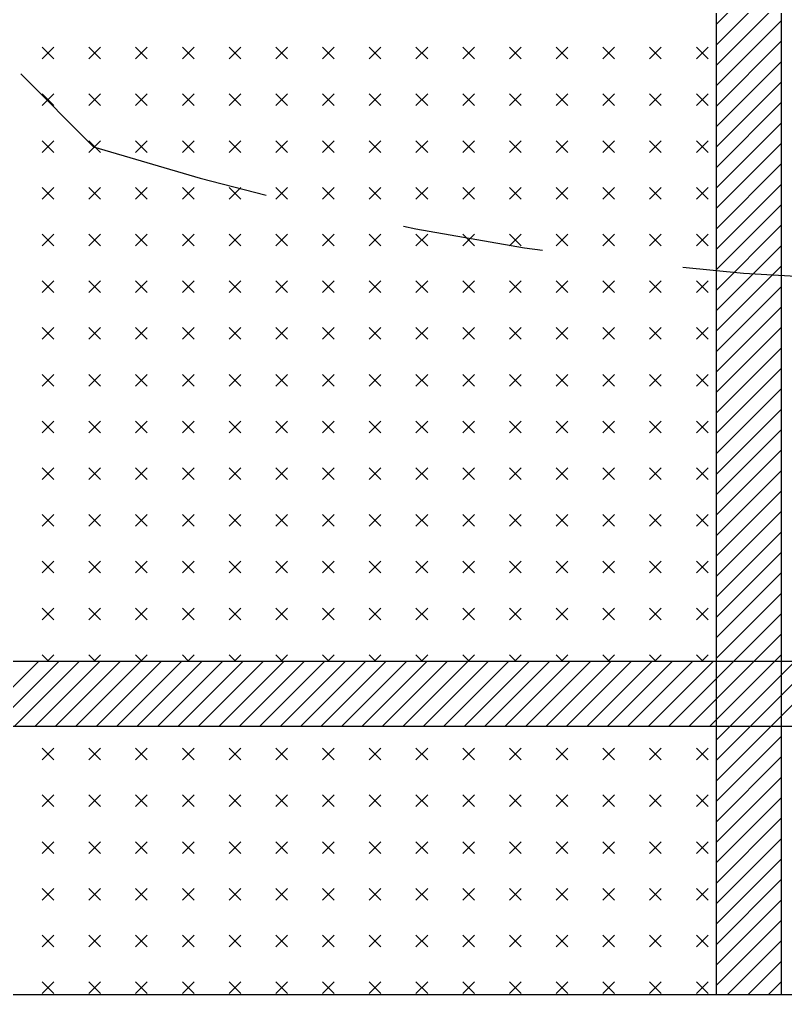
# Model space of a CAD drawing. Extents: x 877.3 to 905.5, y -378.9 to -356.4.
# Drawn here: x 878.706 to 879.249, y -369.296 to -368.605 of the extents above; entities that cross this region are included whole.
import ezdxf

# ---------------------------------------------------------------- set-up
doc = ezdxf.new("R2010")
doc.units = 0
doc.header["$LTSCALE"] = 0.01
doc.linetypes.add('DASHDOT', pattern=[25.4, 12.7, -6.35, 0, -6.35])
doc.layers.get('0').update_dxf_attribs({"linetype": 'CONTINUOUS'})

msp = doc.modelspace()

# ---------------------------------------------------------------- linework, layer by layer
at = {"color": 7}
for p, q in [((879.20008, -367.91315), (879.20003, -369.29635)), ((879.24619, -367.91316), (879.24613, -369.29635)), ((879.24616, -368.5628), (879.20006, -368.60891)), ((879.24616, -368.57729), (879.20006, -368.6234)), ((879.24616, -368.59179), (879.20005, -368.6379)), ((879.24616, -368.60628), (879.20005, -368.65239)), ((879.24616, -368.62077), (879.20005, -368.66688)), ((878.73062, -368.62497), (878.72234, -368.63325)), ((878.73062, -368.63325), (878.72234, -368.62497)), ((878.76374, -368.62497), (878.75546, -368.63325)), ((878.76374, -368.63325), (878.75546, -368.62497)), ((878.79686, -368.62497), (878.78858, -368.63325)), ((878.79686, -368.63325), (878.78858, -368.62497)), ((878.82999, -368.62497), (878.82171, -368.63325)), ((878.82999, -368.63325), (878.82171, -368.62497)), ((878.86311, -368.62497), (878.85483, -368.63325)), ((878.86311, -368.63325), (878.85483, -368.62497)), ((878.89624, -368.62497), (878.88796, -368.63325)), ((878.89624, -368.63325), (878.88796, -368.62497)), ((878.92936, -368.62497), (878.92108, -368.63325)), ((878.92936, -368.63325), (878.92108, -368.62497)), ((878.96248, -368.62497), (878.9542, -368.63325)), ((878.96248, -368.63325), (878.9542, -368.62497)), ((878.99561, -368.62497), (878.98733, -368.63325)), ((878.99561, -368.63325), (878.98733, -368.62497)), ((879.02873, -368.62497), (879.02045, -368.63325)), ((879.02873, -368.63325), (879.02045, -368.62497)), ((879.06186, -368.62497), (879.05358, -368.63325)), ((879.06186, -368.63325), (879.05358, -368.62497)), ((879.09498, -368.62497), (879.0867, -368.63325)), ((879.09498, -368.63325), (879.0867, -368.62497)), ((879.1281, -368.62497), (879.11982, -368.63325)), ((879.1281, -368.63325), (879.11982, -368.62497)), ((879.16123, -368.62497), (879.15295, -368.63325)), ((879.16123, -368.63325), (879.15295, -368.62497)), ((879.19435, -368.62497), (879.18607, -368.63325)), ((879.19435, -368.63325), (879.18607, -368.62497)), ((879.24616, -368.63526), (879.20005, -368.68137)), ((879.24616, -368.64976), (879.20005, -368.69586)), ((878.73062, -368.65809), (878.72234, -368.66637)), ((878.73062, -368.66637), (878.72234, -368.65809)), ((878.76374, -368.65809), (878.75546, -368.66637)), ((878.76374, -368.66637), (878.75546, -368.65809)), ((878.79686, -368.65809), (878.78858, -368.66637)), ((878.79686, -368.66637), (878.78858, -368.65809)), ((878.82999, -368.65809), (878.82171, -368.66637)), ((878.82999, -368.66637), (878.82171, -368.65809)), ((878.86311, -368.65809), (878.85483, -368.66637)), ((878.86311, -368.66637), (878.85483, -368.65809)), ((878.89624, -368.65809), (878.88796, -368.66637)), ((878.89624, -368.66637), (878.88796, -368.65809)), ((878.92936, -368.65809), (878.92108, -368.66637)), ((878.92936, -368.66637), (878.92108, -368.65809)), ((878.96248, -368.65809), (878.9542, -368.66637)), ((878.96248, -368.66637), (878.9542, -368.65809)), ((878.99561, -368.65809), (878.98733, -368.66637)), ((878.99561, -368.66637), (878.98733, -368.65809)), ((879.02873, -368.65809), (879.02045, -368.66637)), ((879.02873, -368.66637), (879.02045, -368.65809)), ((879.06186, -368.65809), (879.05358, -368.66637)), ((879.06186, -368.66637), (879.05358, -368.65809)), ((879.09498, -368.65809), (879.0867, -368.66637)), ((879.09498, -368.66637), (879.0867, -368.65809)), ((879.1281, -368.65809), (879.11982, -368.66637)), ((879.1281, -368.66637), (879.11982, -368.65809)), ((879.16123, -368.65809), (879.15295, -368.66637)), ((879.16123, -368.66637), (879.15295, -368.65809)), ((879.19435, -368.65809), (879.18607, -368.66637)), ((879.19435, -368.66637), (879.18607, -368.65809)), ((879.24616, -368.66425), (879.20005, -368.71036)), ((879.24616, -368.67874), (879.20005, -368.72485)), ((878.73062, -368.69121), (878.72234, -368.69949)), ((878.73062, -368.69949), (878.72234, -368.69121)), ((878.76374, -368.69121), (878.75546, -368.69949)), ((878.76374, -368.69949), (878.75546, -368.69121)), ((878.79686, -368.69121), (878.78858, -368.69949)), ((878.79686, -368.69949), (878.78858, -368.69121)), ((878.82999, -368.69121), (878.82171, -368.69949)), ((878.82999, -368.69949), (878.82171, -368.69121)), ((878.86311, -368.69121), (878.85483, -368.69949)), ((878.86311, -368.69949), (878.85483, -368.69121)), ((878.89624, -368.69121), (878.88796, -368.69949)), ((878.89624, -368.69949), (878.88796, -368.69121)), ((878.92936, -368.69121), (878.92108, -368.69949)), ((878.92936, -368.69949), (878.92108, -368.69121)), ((878.96248, -368.69121), (878.9542, -368.69949)), ((878.96248, -368.69949), (878.9542, -368.69121)), ((878.99561, -368.69121), (878.98733, -368.69949)), ((878.99561, -368.69949), (878.98733, -368.69121)), ((879.02873, -368.69121), (879.02045, -368.69949)), ((879.02873, -368.69949), (879.02045, -368.69121)), ((879.06186, -368.69121), (879.05358, -368.69949)), ((879.06186, -368.69949), (879.05358, -368.69121)), ((879.09498, -368.69121), (879.0867, -368.69949)), ((879.09498, -368.69949), (879.0867, -368.69121)), ((879.1281, -368.69121), (879.11982, -368.69949)), ((879.1281, -368.69949), (879.11982, -368.69121)), ((879.16123, -368.69121), (879.15295, -368.69949)), ((879.16123, -368.69949), (879.15295, -368.69121)), ((879.19435, -368.69121), (879.18607, -368.69949)), ((879.19435, -368.69949), (879.18607, -368.69121)), ((879.24616, -368.69323), (879.20005, -368.73934)), ((879.24616, -368.70772), (879.20005, -368.75383)), ((878.73062, -368.72434), (878.72234, -368.73262)), ((878.73062, -368.73262), (878.72234, -368.72434)), ((878.76374, -368.72434), (878.75546, -368.73262)), ((878.76374, -368.73262), (878.75546, -368.72434)), ((878.79686, -368.72434), (878.78858, -368.73262)), ((878.79686, -368.73262), (878.78858, -368.72434)), ((878.82999, -368.72434), (878.82171, -368.73262)), ((878.82999, -368.73262), (878.82171, -368.72434)), ((878.86311, -368.72434), (878.85483, -368.73262)), ((878.86311, -368.73262), (878.85483, -368.72434)), ((878.89624, -368.72434), (878.88796, -368.73262)), ((878.89624, -368.73262), (878.88796, -368.72434)), ((878.92936, -368.72434), (878.92108, -368.73262)), ((878.92936, -368.73262), (878.92108, -368.72434)), ((878.96248, -368.72434), (878.9542, -368.73262)), ((878.96248, -368.73262), (878.9542, -368.72434)), ((878.99561, -368.72434), (878.98733, -368.73262)), ((878.99561, -368.73262), (878.98733, -368.72434)), ((879.02873, -368.72434), (879.02045, -368.73262)), ((879.02873, -368.73262), (879.02045, -368.72434)), ((879.06186, -368.72434), (879.05358, -368.73262)), ((879.06186, -368.73262), (879.05358, -368.72434)), ((879.09498, -368.72434), (879.0867, -368.73262)), ((879.09498, -368.73262), (879.0867, -368.72434)), ((879.1281, -368.72434), (879.11982, -368.73262)), ((879.1281, -368.73262), (879.11982, -368.72434)), ((879.16123, -368.72434), (879.15295, -368.73262)), ((879.16123, -368.73262), (879.15295, -368.72434)), ((879.19435, -368.72434), (879.18607, -368.73262)), ((879.19435, -368.73262), (879.18607, -368.72434)), ((879.24616, -368.72222), (879.20005, -368.76833)), ((879.24616, -368.73671), (879.20005, -368.78282)), ((879.24616, -368.7512), (879.20005, -368.79731)), ((878.73062, -368.75746), (878.72234, -368.76574)), ((878.73062, -368.76574), (878.72234, -368.75746)), ((878.76374, -368.75746), (878.75546, -368.76574)), ((878.76374, -368.76574), (878.75546, -368.75746)), ((878.79686, -368.75746), (878.78858, -368.76574)), ((878.79686, -368.76574), (878.78858, -368.75746)), ((878.82999, -368.75746), (878.82171, -368.76574)), ((878.82999, -368.76574), (878.82171, -368.75746)), ((878.86311, -368.75746), (878.85483, -368.76574)), ((878.86311, -368.76574), (878.85483, -368.75746)), ((878.89624, -368.75746), (878.88796, -368.76574)), ((878.89624, -368.76574), (878.88796, -368.75746)), ((878.92936, -368.75746), (878.92108, -368.76574)), ((878.92936, -368.76574), (878.92108, -368.75746)), ((878.96248, -368.75746), (878.9542, -368.76574)), ((878.96248, -368.76574), (878.9542, -368.75746)), ((878.99561, -368.75746), (878.98733, -368.76574)), ((878.99561, -368.76574), (878.98733, -368.75746)), ((879.02873, -368.75746), (879.02045, -368.76574)), ((879.02873, -368.76574), (879.02045, -368.75746)), ((879.06186, -368.75746), (879.05358, -368.76574)), ((879.06186, -368.76574), (879.05358, -368.75746)), ((879.09498, -368.75746), (879.0867, -368.76574)), ((879.09498, -368.76574), (879.0867, -368.75746)), ((879.1281, -368.75746), (879.11982, -368.76574)), ((879.1281, -368.76574), (879.11982, -368.75746)), ((879.16123, -368.75746), (879.15295, -368.76574)), ((879.16123, -368.76574), (879.15295, -368.75746)), ((879.19435, -368.75746), (879.18607, -368.76574)), ((879.19435, -368.76574), (879.18607, -368.75746)), ((879.24616, -368.76569), (879.20005, -368.8118)), ((879.24616, -368.78019), (879.20005, -368.82629)), ((878.73062, -368.79059), (878.72234, -368.79887)), ((878.73062, -368.79887), (878.72234, -368.79059)), ((878.76374, -368.79059), (878.75546, -368.79887)), ((878.76374, -368.79887), (878.75546, -368.79059)), ((878.79686, -368.79059), (878.78858, -368.79887)), ((878.79686, -368.79887), (878.78858, -368.79059)), ((878.82999, -368.79059), (878.82171, -368.79887)), ((878.82999, -368.79887), (878.82171, -368.79059)), ((878.86311, -368.79059), (878.85483, -368.79887)), ((878.86311, -368.79887), (878.85483, -368.79059)), ((878.89624, -368.79059), (878.88796, -368.79887)), ((878.89624, -368.79887), (878.88796, -368.79059)), ((878.92936, -368.79059), (878.92108, -368.79887)), ((878.92936, -368.79887), (878.92108, -368.79059)), ((878.96248, -368.79059), (878.9542, -368.79887)), ((878.96248, -368.79887), (878.9542, -368.79059)), ((878.99561, -368.79059), (878.98733, -368.79887)), ((878.99561, -368.79887), (878.98733, -368.79059)), ((879.02873, -368.79059), (879.02045, -368.79887)), ((879.02873, -368.79887), (879.02045, -368.79059)), ((879.06186, -368.79059), (879.05358, -368.79887)), ((879.06186, -368.79887), (879.05358, -368.79059)), ((879.09498, -368.79059), (879.0867, -368.79887)), ((879.09498, -368.79887), (879.0867, -368.79059)), ((879.1281, -368.79059), (879.11982, -368.79887)), ((879.1281, -368.79887), (879.11982, -368.79059)), ((879.16123, -368.79059), (879.15295, -368.79887)), ((879.16123, -368.79887), (879.15295, -368.79059)), ((879.19435, -368.79059), (879.18607, -368.79887)), ((879.19435, -368.79887), (879.18607, -368.79059)), ((879.24615, -368.79468), (879.20005, -368.84079)), ((879.24615, -368.80917), (879.20005, -368.85528)), ((878.73062, -368.82371), (878.72234, -368.83199)), ((878.73062, -368.83199), (878.72234, -368.82371)), ((878.76374, -368.82371), (878.75546, -368.83199)), ((878.76374, -368.83199), (878.75546, -368.82371)), ((878.79686, -368.82371), (878.78858, -368.83199)), ((878.79686, -368.83199), (878.78858, -368.82371)), ((878.82999, -368.82371), (878.82171, -368.83199)), ((878.82999, -368.83199), (878.82171, -368.82371)), ((878.86311, -368.82371), (878.85483, -368.83199)), ((878.86311, -368.83199), (878.85483, -368.82371)), ((878.89624, -368.82371), (878.88796, -368.83199)), ((878.89624, -368.83199), (878.88796, -368.82371)), ((878.92936, -368.82371), (878.92108, -368.83199)), ((878.92936, -368.83199), (878.92108, -368.82371)), ((878.96248, -368.82371), (878.9542, -368.83199)), ((878.96248, -368.83199), (878.9542, -368.82371)), ((878.99561, -368.82371), (878.98733, -368.83199)), ((878.99561, -368.83199), (878.98733, -368.82371)), ((879.02873, -368.82371), (879.02045, -368.83199)), ((879.02873, -368.83199), (879.02045, -368.82371)), ((879.06186, -368.82371), (879.05358, -368.83199)), ((879.06186, -368.83199), (879.05358, -368.82371)), ((879.09498, -368.82371), (879.0867, -368.83199)), ((879.09498, -368.83199), (879.0867, -368.82371)), ((879.1281, -368.82371), (879.11982, -368.83199)), ((879.1281, -368.83199), (879.11982, -368.82371)), ((879.16123, -368.82371), (879.15295, -368.83199)), ((879.16123, -368.83199), (879.15295, -368.82371)), ((879.19435, -368.82371), (879.18607, -368.83199)), ((879.19435, -368.83199), (879.18607, -368.82371)), ((879.24615, -368.82366), (879.20005, -368.86977)), ((879.24615, -368.83816), (879.20004, -368.88426)), ((878.73062, -368.85683), (878.72234, -368.86511)), ((878.73062, -368.86511), (878.72234, -368.85683)), ((878.76374, -368.85683), (878.75546, -368.86511)), ((878.76374, -368.86511), (878.75546, -368.85683)), ((878.79686, -368.85683), (878.78858, -368.86511)), ((878.79686, -368.86511), (878.78858, -368.85683)), ((878.82999, -368.85683), (878.82171, -368.86511)), ((878.82999, -368.86511), (878.82171, -368.85683)), ((878.86311, -368.85683), (878.85483, -368.86511)), ((878.86311, -368.86511), (878.85483, -368.85683)), ((878.89624, -368.85683), (878.88796, -368.86511)), ((878.89624, -368.86511), (878.88796, -368.85683)), ((878.92936, -368.85683), (878.92108, -368.86511)), ((878.92936, -368.86511), (878.92108, -368.85683)), ((878.96248, -368.85683), (878.9542, -368.86511)), ((878.96248, -368.86511), (878.9542, -368.85683)), ((878.99561, -368.85683), (878.98733, -368.86511)), ((878.99561, -368.86511), (878.98733, -368.85683)), ((879.02873, -368.85683), (879.02045, -368.86511)), ((879.02873, -368.86511), (879.02045, -368.85683)), ((879.06186, -368.85683), (879.05358, -368.86511)), ((879.06186, -368.86511), (879.05358, -368.85683)), ((879.09498, -368.85683), (879.0867, -368.86511)), ((879.09498, -368.86511), (879.0867, -368.85683)), ((879.1281, -368.85683), (879.11982, -368.86511)), ((879.1281, -368.86511), (879.11982, -368.85683)), ((879.16123, -368.85683), (879.15295, -368.86511)), ((879.16123, -368.86511), (879.15295, -368.85683)), ((879.19435, -368.85683), (879.18607, -368.86511)), ((879.19435, -368.86511), (879.18607, -368.85683)), ((879.24615, -368.85265), (879.20004, -368.89876)), ((879.24615, -368.86714), (879.20004, -368.91325)), ((879.24615, -368.88163), (879.20004, -368.92774)), ((878.73062, -368.88996), (878.72234, -368.89824)), ((878.73062, -368.89824), (878.72234, -368.88996)), ((878.76374, -368.88996), (878.75546, -368.89824)), ((878.76374, -368.89824), (878.75546, -368.88996)), ((878.79686, -368.88996), (878.78858, -368.89824)), ((878.79686, -368.89824), (878.78858, -368.88996)), ((878.82999, -368.88996), (878.82171, -368.89824)), ((878.82999, -368.89824), (878.82171, -368.88996)), ((878.86311, -368.88996), (878.85483, -368.89824)), ((878.86311, -368.89824), (878.85483, -368.88996)), ((878.89624, -368.88996), (878.88796, -368.89824)), ((878.89624, -368.89824), (878.88796, -368.88996)), ((878.92936, -368.88996), (878.92108, -368.89824)), ((878.92936, -368.89824), (878.92108, -368.88996)), ((878.96248, -368.88996), (878.9542, -368.89824)), ((878.96248, -368.89824), (878.9542, -368.88996)), ((878.99561, -368.88996), (878.98733, -368.89824)), ((878.99561, -368.89824), (878.98733, -368.88996)), ((879.02873, -368.88996), (879.02045, -368.89824)), ((879.02873, -368.89824), (879.02045, -368.88996)), ((879.06186, -368.88996), (879.05358, -368.89824)), ((879.06186, -368.89824), (879.05358, -368.88996)), ((879.09498, -368.88996), (879.0867, -368.89824)), ((879.09498, -368.89824), (879.0867, -368.88996)), ((879.1281, -368.88996), (879.11982, -368.89824)), ((879.1281, -368.89824), (879.11982, -368.88996)), ((879.16123, -368.88996), (879.15295, -368.89824)), ((879.16123, -368.89824), (879.15295, -368.88996)), ((879.19435, -368.88996), (879.18607, -368.89824)), ((879.19435, -368.89824), (879.18607, -368.88996)), ((879.24615, -368.89612), (879.20004, -368.94223)), ((879.24615, -368.91062), (879.20004, -368.95673)), ((878.73062, -368.92308), (878.72234, -368.93136)), ((878.73062, -368.93136), (878.72234, -368.92308)), ((878.76374, -368.92308), (878.75546, -368.93136)), ((878.76374, -368.93136), (878.75546, -368.92308)), ((878.79686, -368.92308), (878.78858, -368.93136)), ((878.79686, -368.93136), (878.78858, -368.92308)), ((878.82999, -368.92308), (878.82171, -368.93136)), ((878.82999, -368.93136), (878.82171, -368.92308)), ((878.86311, -368.92308), (878.85483, -368.93136)), ((878.86311, -368.93136), (878.85483, -368.92308)), ((878.89624, -368.92308), (878.88796, -368.93136)), ((878.89624, -368.93136), (878.88796, -368.92308)), ((878.92936, -368.92308), (878.92108, -368.93136)), ((878.92936, -368.93136), (878.92108, -368.92308)), ((878.96248, -368.92308), (878.9542, -368.93136)), ((878.96248, -368.93136), (878.9542, -368.92308)), ((878.99561, -368.92308), (878.98733, -368.93136)), ((878.99561, -368.93136), (878.98733, -368.92308)), ((879.02873, -368.92308), (879.02045, -368.93136)), ((879.02873, -368.93136), (879.02045, -368.92308)), ((879.06186, -368.92308), (879.05358, -368.93136)), ((879.06186, -368.93136), (879.05358, -368.92308)), ((879.09498, -368.92308), (879.0867, -368.93136)), ((879.09498, -368.93136), (879.0867, -368.92308)), ((879.1281, -368.92308), (879.11982, -368.93136)), ((879.1281, -368.93136), (879.11982, -368.92308)), ((879.16123, -368.92308), (879.15295, -368.93136)), ((879.16123, -368.93136), (879.15295, -368.92308)), ((879.19435, -368.92308), (879.18607, -368.93136)), ((879.19435, -368.93136), (879.18607, -368.92308)), ((879.24615, -368.92511), (879.20004, -368.97122)), ((879.24615, -368.9396), (879.20004, -368.98571)), ((879.24615, -368.95409), (879.20004, -369.0002)), ((878.73062, -368.9562), (878.72234, -368.96449)), ((878.73062, -368.96449), (878.72234, -368.9562)), ((878.76374, -368.9562), (878.75546, -368.96449)), ((878.76374, -368.96449), (878.75546, -368.9562)), ((878.79686, -368.9562), (878.78858, -368.96449)), ((878.79686, -368.96449), (878.78858, -368.9562)), ((878.82999, -368.9562), (878.82171, -368.96449)), ((878.82999, -368.96449), (878.82171, -368.9562)), ((878.86311, -368.9562), (878.85483, -368.96449)), ((878.86311, -368.96449), (878.85483, -368.9562)), ((878.89624, -368.9562), (878.88796, -368.96449)), ((878.89624, -368.96449), (878.88796, -368.9562)), ((878.92936, -368.9562), (878.92108, -368.96449)), ((878.92936, -368.96449), (878.92108, -368.9562)), ((878.96248, -368.9562), (878.9542, -368.96449)), ((878.96248, -368.96449), (878.9542, -368.9562)), ((878.99561, -368.9562), (878.98733, -368.96449)), ((878.99561, -368.96449), (878.98733, -368.9562)), ((879.02873, -368.9562), (879.02045, -368.96449)), ((879.02873, -368.96449), (879.02045, -368.9562)), ((879.06186, -368.9562), (879.05358, -368.96449)), ((879.06186, -368.96449), (879.05358, -368.9562)), ((879.09498, -368.9562), (879.0867, -368.96449)), ((879.09498, -368.96449), (879.0867, -368.9562)), ((879.1281, -368.9562), (879.11982, -368.96449)), ((879.1281, -368.96449), (879.11982, -368.9562)), ((879.16123, -368.9562), (879.15295, -368.96449)), ((879.16123, -368.96449), (879.15295, -368.9562)), ((879.19435, -368.9562), (879.18607, -368.96449)), ((879.19435, -368.96449), (879.18607, -368.9562)), ((879.24615, -368.96859), (879.20004, -369.01469)), ((879.24615, -368.98308), (879.20004, -369.02919)), ((878.73062, -368.98933), (878.72234, -368.99761)), ((878.73062, -368.99761), (878.72234, -368.98933)), ((878.76374, -368.98933), (878.75546, -368.99761)), ((878.76374, -368.99761), (878.75546, -368.98933)), ((878.79686, -368.98933), (878.78858, -368.99761)), ((878.79686, -368.99761), (878.78858, -368.98933)), ((878.82999, -368.98933), (878.82171, -368.99761)), ((878.82999, -368.99761), (878.82171, -368.98933)), ((878.86311, -368.98933), (878.85483, -368.99761)), ((878.86311, -368.99761), (878.85483, -368.98933)), ((878.89624, -368.98933), (878.88796, -368.99761)), ((878.89624, -368.99761), (878.88796, -368.98933)), ((878.92936, -368.98933), (878.92108, -368.99761)), ((878.92936, -368.99761), (878.92108, -368.98933)), ((878.96248, -368.98933), (878.9542, -368.99761)), ((878.96248, -368.99761), (878.9542, -368.98933)), ((878.99561, -368.98933), (878.98733, -368.99761)), ((878.99561, -368.99761), (878.98733, -368.98933)), ((879.02873, -368.98933), (879.02045, -368.99761)), ((879.02873, -368.99761), (879.02045, -368.98933)), ((879.06186, -368.98933), (879.05358, -368.99761)), ((879.06186, -368.99761), (879.05358, -368.98933)), ((879.09498, -368.98933), (879.0867, -368.99761)), ((879.09498, -368.99761), (879.0867, -368.98933)), ((879.1281, -368.98933), (879.11982, -368.99761)), ((879.1281, -368.99761), (879.11982, -368.98933)), ((879.16123, -368.98933), (879.15295, -368.99761)), ((879.16123, -368.99761), (879.15295, -368.98933)), ((879.19435, -368.98933), (879.18607, -368.99761)), ((879.19435, -368.99761), (879.18607, -368.98933)), ((879.24615, -368.99757), (879.20004, -369.04368)), ((879.24615, -369.01206), (879.20004, -369.05817)), ((878.73062, -369.02245), (878.72234, -369.03073)), ((878.73062, -369.03073), (878.72234, -369.02245)), ((878.76374, -369.02245), (878.75546, -369.03073)), ((878.76374, -369.03073), (878.75546, -369.02245)), ((878.79686, -369.02245), (878.78858, -369.03073)), ((878.79686, -369.03073), (878.78858, -369.02245)), ((878.82999, -369.02245), (878.82171, -369.03073)), ((878.82999, -369.03073), (878.82171, -369.02245)), ((878.86311, -369.02245), (878.85483, -369.03073)), ((878.86311, -369.03073), (878.85483, -369.02245)), ((878.89624, -369.02245), (878.88796, -369.03073)), ((878.89624, -369.03073), (878.88796, -369.02245)), ((878.92936, -369.02245), (878.92108, -369.03073)), ((878.92936, -369.03073), (878.92108, -369.02245)), ((878.96248, -369.02245), (878.9542, -369.03073)), ((878.96248, -369.03073), (878.9542, -369.02245)), ((878.99561, -369.02245), (878.98733, -369.03073)), ((878.99561, -369.03073), (878.98733, -369.02245)), ((879.02873, -369.02245), (879.02045, -369.03073)), ((879.02873, -369.03073), (879.02045, -369.02245)), ((879.06186, -369.02245), (879.05358, -369.03073)), ((879.06186, -369.03073), (879.05358, -369.02245)), ((879.09498, -369.02245), (879.0867, -369.03073)), ((879.09498, -369.03073), (879.0867, -369.02245)), ((879.1281, -369.02245), (879.11982, -369.03073)), ((879.1281, -369.03073), (879.11982, -369.02245)), ((879.16123, -369.02245), (879.15295, -369.03073)), ((879.16123, -369.03073), (879.15295, -369.02245)), ((879.19435, -369.02245), (879.18607, -369.03073)), ((879.19435, -369.03073), (879.18607, -369.02245)), ((879.24615, -369.02656), (879.21264, -369.06006)), ((879.24614, -369.04105), (879.22713, -369.06007)), ((878.7268, -369.06005), (878.72234, -369.05558)), ((878.73062, -369.05558), (878.72615, -369.06005)), ((878.75993, -369.06005), (878.75546, -369.05558)), ((878.76374, -369.05558), (878.75927, -369.06005)), ((878.79306, -369.06005), (878.78858, -369.05558)), ((878.79686, -369.05558), (878.79239, -369.06005)), ((878.82618, -369.06005), (878.82171, -369.05558)), ((878.82999, -369.05558), (878.82552, -369.06005)), ((878.85931, -369.06005), (878.85483, -369.05558)), ((878.86311, -369.05558), (878.85864, -369.06005)), ((878.89243, -369.06005), (878.88796, -369.05558)), ((878.89624, -369.05558), (878.89176, -369.06005)), ((878.92556, -369.06005), (878.92108, -369.05558)), ((878.92936, -369.05558), (878.92488, -369.06005)), ((878.95868, -369.06005), (878.9542, -369.05558)), ((878.96248, -369.05558), (878.95801, -369.06005)), ((878.99181, -369.06006), (878.98733, -369.05558)), ((878.99561, -369.05558), (878.99113, -369.06006)), ((879.02493, -369.06006), (879.02045, -369.05558)), ((879.02873, -369.05558), (879.02425, -369.06006)), ((879.05806, -369.06006), (879.05358, -369.05558)), ((879.06186, -369.05558), (879.05737, -369.06006)), ((879.09118, -369.06006), (879.0867, -369.05558)), ((879.09498, -369.05558), (879.0905, -369.06006)), ((879.12431, -369.06006), (879.11982, -369.05558)), ((879.1281, -369.05558), (879.12362, -369.06006)), ((879.15743, -369.06006), (879.15295, -369.05558)), ((879.16123, -369.05558), (879.15674, -369.06006)), ((879.19056, -369.06006), (879.18607, -369.05558)), ((879.19435, -369.05558), (879.18986, -369.06006)), ((879.24614, -369.05554), (879.24162, -369.06007)), ((878.36825, -369.06003), (879.72605, -369.06009)), ((878.71994, -369.06004), (878.67383, -369.10615)), ((878.73443, -369.06005), (878.68832, -369.10615)), ((878.74892, -369.06005), (878.70282, -369.10615)), ((878.76341, -369.06005), (878.71731, -369.10615)), ((878.7779, -369.06005), (878.7318, -369.10615)), ((878.79239, -369.06005), (878.74629, -369.10615)), ((878.80688, -369.06005), (878.76078, -369.10615)), ((878.82138, -369.06005), (878.77527, -369.10615)), ((878.83587, -369.06005), (878.78976, -369.10615)), ((878.85036, -369.06005), (878.80425, -369.10615)), ((878.86485, -369.06005), (878.81874, -369.10616)), ((878.87934, -369.06005), (878.83324, -369.10616)), ((878.89383, -369.06005), (878.84773, -369.10616)), ((878.90832, -369.06005), (878.86222, -369.10616)), ((878.92281, -369.06005), (878.87671, -369.10616)), ((878.9373, -369.06005), (878.8912, -369.10616)), ((878.9518, -369.06005), (878.90569, -369.10616)), ((878.96629, -369.06005), (878.92018, -369.10616)), ((878.98078, -369.06006), (878.93467, -369.10616)), ((878.99527, -369.06006), (878.94916, -369.10616)), ((879.00976, -369.06006), (878.96366, -369.10616)), ((879.02425, -369.06006), (878.97815, -369.10616)), ((879.03874, -369.06006), (878.99264, -369.10616)), ((879.05323, -369.06006), (879.00713, -369.10616)), ((879.06772, -369.06006), (879.02162, -369.10616)), ((879.08222, -369.06006), (879.03611, -369.10616)), ((879.09671, -369.06006), (879.0506, -369.10616)), ((879.1112, -369.06006), (879.06509, -369.10617)), ((879.12569, -369.06006), (879.07958, -369.10617)), ((879.14018, -369.06006), (879.09408, -369.10617)), ((879.15467, -369.06006), (879.10857, -369.10617)), ((879.16916, -369.06006), (879.12306, -369.10617)), ((879.18365, -369.06006), (879.13755, -369.10617)), ((879.19814, -369.06006), (879.15204, -369.10617)), ((879.21264, -369.06006), (879.20004, -369.07266)), ((879.24162, -369.06007), (879.20004, -369.10165)), ((879.22713, -369.06007), (879.20004, -369.08716)), ((879.28509, -369.06007), (879.24614, -369.09902)), ((879.2706, -369.06007), (879.24614, -369.08452)), ((879.25611, -369.06007), (879.24614, -369.07003)), ((879.20004, -369.07266), (879.16653, -369.10617)), ((879.24614, -369.07003), (879.21, -369.10617)), ((879.20004, -369.08716), (879.18102, -369.10617)), ((879.24614, -369.08452), (879.2245, -369.10617)), ((879.24614, -369.09902), (879.23899, -369.10617)), ((878.36824, -369.10614), (879.72605, -369.10619)), ((879.20004, -369.10165), (879.19551, -369.10617)), ((879.23899, -369.10617), (879.20003, -369.14513)), ((879.2245, -369.10617), (879.20003, -369.13063)), ((879.21, -369.10617), (879.20004, -369.11614)), ((879.24614, -369.11351), (879.20003, -369.15962)), ((878.73062, -369.12182), (878.72234, -369.13011)), ((878.73062, -369.13011), (878.72234, -369.12182)), ((878.76374, -369.12182), (878.75546, -369.13011)), ((878.76374, -369.13011), (878.75546, -369.12182)), ((878.79686, -369.12182), (878.78858, -369.13011)), ((878.79686, -369.13011), (878.78858, -369.12182)), ((878.82999, -369.12182), (878.82171, -369.13011)), ((878.82999, -369.13011), (878.82171, -369.12182)), ((878.86311, -369.12182), (878.85483, -369.13011)), ((878.86311, -369.13011), (878.85483, -369.12182)), ((878.89624, -369.12182), (878.88796, -369.13011)), ((878.89624, -369.13011), (878.88796, -369.12182)), ((878.92936, -369.12182), (878.92108, -369.13011)), ((878.92936, -369.13011), (878.92108, -369.12182)), ((878.96248, -369.12182), (878.9542, -369.13011)), ((878.96248, -369.13011), (878.9542, -369.12182)), ((878.99561, -369.12182), (878.98733, -369.13011)), ((878.99561, -369.13011), (878.98733, -369.12182)), ((879.02873, -369.12182), (879.02045, -369.13011)), ((879.02873, -369.13011), (879.02045, -369.12182)), ((879.06186, -369.12182), (879.05358, -369.13011)), ((879.06186, -369.13011), (879.05358, -369.12182)), ((879.09498, -369.12182), (879.0867, -369.13011)), ((879.09498, -369.13011), (879.0867, -369.12182)), ((879.1281, -369.12182), (879.11982, -369.13011)), ((879.1281, -369.13011), (879.11982, -369.12182)), ((879.16123, -369.12182), (879.15295, -369.13011)), ((879.16123, -369.13011), (879.15295, -369.12182)), ((879.19435, -369.12182), (879.18607, -369.13011)), ((879.19435, -369.13011), (879.18607, -369.12182)), ((879.24614, -369.128), (879.20003, -369.17411)), ((879.24614, -369.14249), (879.20003, -369.1886)), ((878.73062, -369.15495), (878.72234, -369.16323)), ((878.73062, -369.16323), (878.72234, -369.15495)), ((878.76374, -369.15495), (878.75546, -369.16323)), ((878.76374, -369.16323), (878.75546, -369.15495)), ((878.79686, -369.15495), (878.78858, -369.16323)), ((878.79686, -369.16323), (878.78858, -369.15495)), ((878.82999, -369.15495), (878.82171, -369.16323)), ((878.82999, -369.16323), (878.82171, -369.15495)), ((878.86311, -369.15495), (878.85483, -369.16323)), ((878.86311, -369.16323), (878.85483, -369.15495)), ((878.89624, -369.15495), (878.88796, -369.16323)), ((878.89624, -369.16323), (878.88796, -369.15495)), ((878.92936, -369.15495), (878.92108, -369.16323)), ((878.92936, -369.16323), (878.92108, -369.15495)), ((878.96248, -369.15495), (878.9542, -369.16323)), ((878.96248, -369.16323), (878.9542, -369.15495)), ((878.99561, -369.15495), (878.98733, -369.16323)), ((878.99561, -369.16323), (878.98733, -369.15495)), ((879.02873, -369.15495), (879.02045, -369.16323)), ((879.02873, -369.16323), (879.02045, -369.15495)), ((879.06186, -369.15495), (879.05358, -369.16323)), ((879.06186, -369.16323), (879.05358, -369.15495)), ((879.09498, -369.15495), (879.0867, -369.16323)), ((879.09498, -369.16323), (879.0867, -369.15495)), ((879.1281, -369.15495), (879.11982, -369.16323)), ((879.1281, -369.16323), (879.11982, -369.15495)), ((879.16123, -369.15495), (879.15295, -369.16323)), ((879.16123, -369.16323), (879.15295, -369.15495)), ((879.19435, -369.15495), (879.18607, -369.16323)), ((879.19435, -369.16323), (879.18607, -369.15495)), ((879.24614, -369.15699), (879.20003, -369.20309)), ((879.24614, -369.17148), (879.20003, -369.21759)), ((878.73062, -369.18807), (878.72234, -369.19635)), ((878.73062, -369.19635), (878.72234, -369.18807)), ((878.76374, -369.18807), (878.75546, -369.19635)), ((878.76374, -369.19635), (878.75546, -369.18807)), ((878.79686, -369.18807), (878.78858, -369.19635)), ((878.79686, -369.19635), (878.78858, -369.18807)), ((878.82999, -369.18807), (878.82171, -369.19635)), ((878.82999, -369.19635), (878.82171, -369.18807)), ((878.86311, -369.18807), (878.85483, -369.19635)), ((878.86311, -369.19635), (878.85483, -369.18807)), ((878.89624, -369.18807), (878.88796, -369.19635)), ((878.89624, -369.19635), (878.88796, -369.18807)), ((878.92936, -369.18807), (878.92108, -369.19635)), ((878.92936, -369.19635), (878.92108, -369.18807)), ((878.96248, -369.18807), (878.9542, -369.19635)), ((878.96248, -369.19635), (878.9542, -369.18807)), ((878.99561, -369.18807), (878.98733, -369.19635)), ((878.99561, -369.19635), (878.98733, -369.18807)), ((879.02873, -369.18807), (879.02045, -369.19635)), ((879.02873, -369.19635), (879.02045, -369.18807)), ((879.06186, -369.18807), (879.05358, -369.19635)), ((879.06186, -369.19635), (879.05358, -369.18807)), ((879.09498, -369.18807), (879.0867, -369.19635)), ((879.09498, -369.19635), (879.0867, -369.18807)), ((879.1281, -369.18807), (879.11982, -369.19635)), ((879.1281, -369.19635), (879.11982, -369.18807)), ((879.16123, -369.18807), (879.15295, -369.19635)), ((879.16123, -369.19635), (879.15295, -369.18807)), ((879.19435, -369.18807), (879.18607, -369.19635)), ((879.19435, -369.19635), (879.18607, -369.18807)), ((879.24614, -369.18597), (879.20003, -369.23208)), ((879.24614, -369.20046), (879.20003, -369.24657)), ((879.24614, -369.21496), (879.20003, -369.26106)), ((878.73062, -369.2212), (878.72234, -369.22948)), ((878.73062, -369.22948), (878.72234, -369.2212)), ((878.76374, -369.2212), (878.75546, -369.22948)), ((878.76374, -369.22948), (878.75546, -369.2212)), ((878.79686, -369.2212), (878.78858, -369.22948)), ((878.79686, -369.22948), (878.78858, -369.2212)), ((878.82999, -369.2212), (878.82171, -369.22948)), ((878.82999, -369.22948), (878.82171, -369.2212)), ((878.86311, -369.2212), (878.85483, -369.22948)), ((878.86311, -369.22948), (878.85483, -369.2212)), ((878.89624, -369.2212), (878.88796, -369.22948)), ((878.89624, -369.22948), (878.88796, -369.2212)), ((878.92936, -369.2212), (878.92108, -369.22948)), ((878.92936, -369.22948), (878.92108, -369.2212)), ((878.96248, -369.2212), (878.9542, -369.22948)), ((878.96248, -369.22948), (878.9542, -369.2212)), ((878.99561, -369.2212), (878.98733, -369.22948)), ((878.99561, -369.22948), (878.98733, -369.2212)), ((879.02873, -369.2212), (879.02045, -369.22948)), ((879.02873, -369.22948), (879.02045, -369.2212)), ((879.06186, -369.2212), (879.05358, -369.22948)), ((879.06186, -369.22948), (879.05358, -369.2212)), ((879.09498, -369.2212), (879.0867, -369.22948)), ((879.09498, -369.22948), (879.0867, -369.2212)), ((879.1281, -369.2212), (879.11982, -369.22948)), ((879.1281, -369.22948), (879.11982, -369.2212)), ((879.16123, -369.2212), (879.15295, -369.22948)), ((879.16123, -369.22948), (879.15295, -369.2212)), ((879.19435, -369.2212), (879.18607, -369.22948)), ((879.19435, -369.22948), (879.18607, -369.2212)), ((879.24614, -369.22945), (879.20003, -369.27556)), ((879.24614, -369.24394), (879.20003, -369.29005)), ((878.73062, -369.25432), (878.72234, -369.2626)), ((878.73062, -369.2626), (878.72234, -369.25432)), ((878.76374, -369.25432), (878.75546, -369.2626)), ((878.76374, -369.2626), (878.75546, -369.25432)), ((878.79686, -369.25432), (878.78858, -369.2626)), ((878.79686, -369.2626), (878.78858, -369.25432)), ((878.82999, -369.25432), (878.82171, -369.2626)), ((878.82999, -369.2626), (878.82171, -369.25432)), ((878.86311, -369.25432), (878.85483, -369.2626)), ((878.86311, -369.2626), (878.85483, -369.25432)), ((878.89624, -369.25432), (878.88796, -369.2626)), ((878.89624, -369.2626), (878.88796, -369.25432)), ((878.92936, -369.25432), (878.92108, -369.2626)), ((878.92936, -369.2626), (878.92108, -369.25432)), ((878.96248, -369.25432), (878.9542, -369.2626)), ((878.96248, -369.2626), (878.9542, -369.25432)), ((878.99561, -369.25432), (878.98733, -369.2626)), ((878.99561, -369.2626), (878.98733, -369.25432)), ((879.02873, -369.25432), (879.02045, -369.2626)), ((879.02873, -369.2626), (879.02045, -369.25432)), ((879.06186, -369.25432), (879.05358, -369.2626)), ((879.06186, -369.2626), (879.05358, -369.25432)), ((879.09498, -369.25432), (879.0867, -369.2626)), ((879.09498, -369.2626), (879.0867, -369.25432)), ((879.1281, -369.25432), (879.11982, -369.2626)), ((879.1281, -369.2626), (879.11982, -369.25432)), ((879.16123, -369.25432), (879.15295, -369.2626)), ((879.16123, -369.2626), (879.15295, -369.25432)), ((879.19435, -369.25432), (879.18607, -369.2626)), ((879.19435, -369.2626), (879.18607, -369.25432)), ((879.24614, -369.25843), (879.20822, -369.29635)), ((879.24614, -369.27292), (879.22271, -369.29635)), ((878.73062, -369.28744), (878.72234, -369.29572)), ((878.73062, -369.29572), (878.72234, -369.28744)), ((878.76374, -369.28744), (878.75546, -369.29572)), ((878.76374, -369.29572), (878.75546, -369.28744)), ((878.79686, -369.28744), (878.78858, -369.29572)), ((878.79686, -369.29572), (878.78858, -369.28744)), ((878.82999, -369.28744), (878.82171, -369.29572)), ((878.82999, -369.29572), (878.82171, -369.28744)), ((878.86311, -369.28744), (878.85483, -369.29572)), ((878.86311, -369.29572), (878.85483, -369.28744)), ((878.89624, -369.28744), (878.88796, -369.29572)), ((878.89624, -369.29572), (878.88796, -369.28744)), ((878.92936, -369.28744), (878.92108, -369.29572)), ((878.92936, -369.29572), (878.92108, -369.28744)), ((878.96248, -369.28744), (878.9542, -369.29572)), ((878.96248, -369.29572), (878.9542, -369.28744)), ((878.99561, -369.28744), (878.98733, -369.29572)), ((878.99561, -369.29572), (878.98733, -369.28744)), ((879.02873, -369.28744), (879.02045, -369.29572)), ((879.02873, -369.29572), (879.02045, -369.28744)), ((879.06186, -369.28744), (879.05358, -369.29572)), ((879.06186, -369.29572), (879.05358, -369.28744)), ((879.09498, -369.28744), (879.0867, -369.29572)), ((879.09498, -369.29572), (879.0867, -369.28744)), ((879.1281, -369.28744), (879.11982, -369.29572)), ((879.1281, -369.29572), (879.11982, -369.28744)), ((879.16123, -369.28744), (879.15295, -369.29572)), ((879.16123, -369.29572), (879.15295, -369.28744)), ((879.19435, -369.28744), (879.18607, -369.29572)), ((879.19435, -369.29572), (879.18607, -369.28744)), ((879.24613, -369.28742), (879.2372, -369.29635)), ((877.97399, -369.2963), (879.63382, -369.29637))]:
    msp.add_line(p, q, dxfattribs=at)
at = {"color": 7, "lineweight": 30}
msp.add_line((878.7071, -368.64376), (878.75881, -368.69547), dxfattribs=at)
at = {"color": 7, "linetype": 'DASHDOT'}
msp.add_arc((879.3754, -366.75331), 2.03769, 252.38635, 287.61365, dxfattribs=at)

doc.saveas('drawing.dxf')
